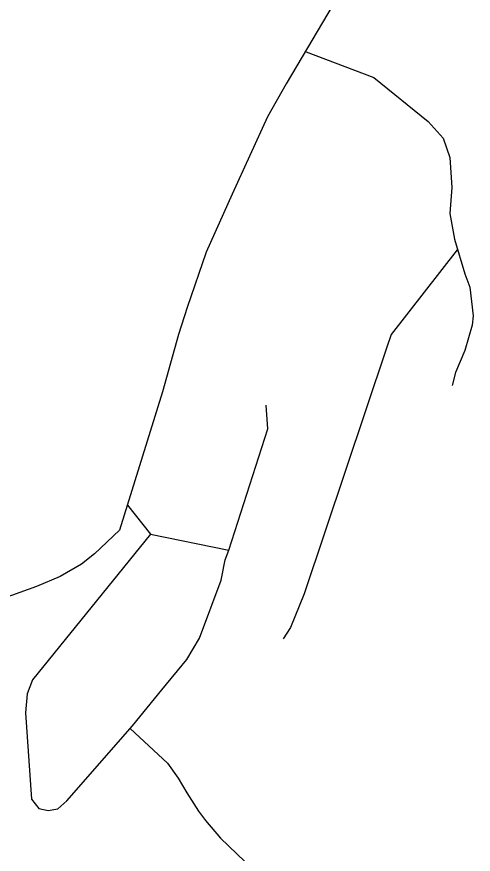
# Model space of a CAD drawing. Header units: millimetres. Extents: x 341926 to 344122, y 7366456 to 7369032.
# Drawn here: x 343044 to 343379, y 7367485 to 7368100 of the extents above; entities that cross this region are included whole.
import ezdxf

# ---------------------------------------------------------------- set-up
doc = ezdxf.new("R2010")
doc.units = ezdxf.units.MM
for name, color, linetype in [('ESTRADA DO RIO ACIMA - 29_12_20 - V25 - V36', 1, 'Continuous'), ('RUA ANTÔNIO DEMARCHI - GAIA (JD. BROOKLIN) - 29_12_20 - V46', 7, 'Continuous'), ('RUA D - 29_12_20 - V47', 7, 'Continuous'), ('RUA FRANCISCO BERNARDELO - 29_12_20 - V20', 7, 'Continuous'), ('RUA FRANCISCO MARIOTTO - 29_12_20 - V45', 7, 'Continuous'), ('RUA MARIA MADALENA VENZOL - 29_12_20 - V44', 7, 'Continuous')]:
    doc.layers.add(name, color=color, linetype=linetype)

msp = doc.modelspace()

# ---------------------------------------------------------------- linework, layer by layer
at = {"layer": 'ESTRADA DO RIO ACIMA - 29_12_20 - V25 - V36'}
msp.add_lwpolyline([(343280.57, 7368115.75), (343242.06, 7368050.52), (343228.34, 7368026.52), (343202.31, 7367969.51), (343183.34, 7367927.11), (343169.35, 7367886.4), (343162.98, 7367866.58), (343151.07, 7367824.34), (343119.64, 7367722.76), (343101.22, 7367705.57), (343091.67, 7367697.85), (343075.95, 7367688.74), (343058.68, 7367681.58), (343009.41, 7367663.77)], dxfattribs=at)
at = {"layer": 'RUA ANTÔNIO DEMARCHI - GAIA (JD. BROOKLIN) - 29_12_20 - V46'}
msp.add_lwpolyline([(343367.55, 7367928.81), (343319.12, 7367866.56), (343315.61, 7367856.46), (343255.22, 7367676), (343245.19, 7367651.29), (343239.73, 7367643.09)], dxfattribs=at)
at = {"layer": 'RUA D - 29_12_20 - V47'}
msp.add_lwpolyline([(343256.8, 7368074.15), (343306.52, 7368055.31), (343346.32, 7368023.01), (343357.26, 7368010.72), (343362.19, 7367996.56), (343363.76, 7367974.42), (343362.35, 7367955.45), (343365.77, 7367936.61), (343373.35, 7367911.22), (343376.88, 7367901.21), (343379.46, 7367880.36), (343378.76, 7367873.41), (343373.17, 7367854.88), (343366.42, 7367838.58), (343363.96, 7367829.21)], dxfattribs=at)
at = {"layer": 'RUA FRANCISCO BERNARDELO - 29_12_20 - V20'}
msp.add_lwpolyline([(343127.34, 7367577.15), (343154.75, 7367551.8), (343162.65, 7367540.83), (343169.03, 7367529.98), (343177.7, 7367516.5), (343182.83, 7367509.73), (343193.79, 7367496.59), (343229.85, 7367462.23), (343242.42, 7367445.79), (343334.32, 7367312.54)], dxfattribs=at)
at = {"layer": 'RUA FRANCISCO MARIOTTO - 29_12_20 - V45'}
msp.add_lwpolyline([(343125.36, 7367741.23), (343142.44, 7367719.97), (343199.84, 7367708.12), (343228.48, 7367797.18), (343227.26, 7367814.77)], dxfattribs=at)
at = {"layer": 'RUA MARIA MADALENA VENZOL - 29_12_20 - V44'}
msp.add_lwpolyline([(343142.44, 7367719.97), (343055.69, 7367613.03), (343051.84, 7367602.75), (343050.43, 7367588.67), (343054.95, 7367525.24), (343060.36, 7367518.4), (343067.14, 7367516.87), (343074.23, 7367518.27), (343080.89, 7367524.04), (343129.09, 7367579.07), (343150.75, 7367605.53), (343169, 7367627.93), (343178.42, 7367643.42), (343194.32, 7367686.21), (343197.18, 7367701.04), (343199.84, 7367708.12)], dxfattribs=at)

doc.saveas('drawing.dxf')
